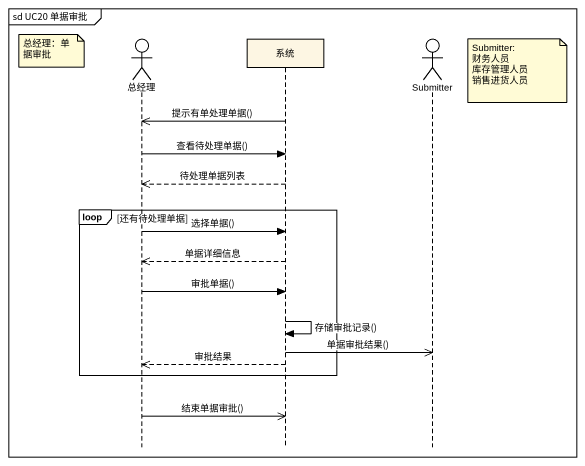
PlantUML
@startuml
mainframe sd UC20 单据审批
hide footbox
actor 总经理
participant 系统
actor Submitter

note left of 总经理 : 总经理：单据审批
note right of Submitter
  Submitter:
  财务人员
  库存管理人员
  销售进货人员
end note
系统 ->> 总经理 : 提示有单处理单据()
总经理 -> 系统 : 查看待处理单据()
系统 -->> 总经理 : 待处理单据列表
loop 还有待处理单据
  总经理 -> 系统 : 选择单据()
  系统 -->> 总经理 : 单据详细信息
  总经理 -> 系统 : 审批单据()
  系统 -> 系统 : 存储审批记录()
  系统 ->> Submitter : 单据审批结果()
  系统 -->> 总经理 : 审批结果
end
总经理 ->> 系统 : 结束单据审批()
@enduml
